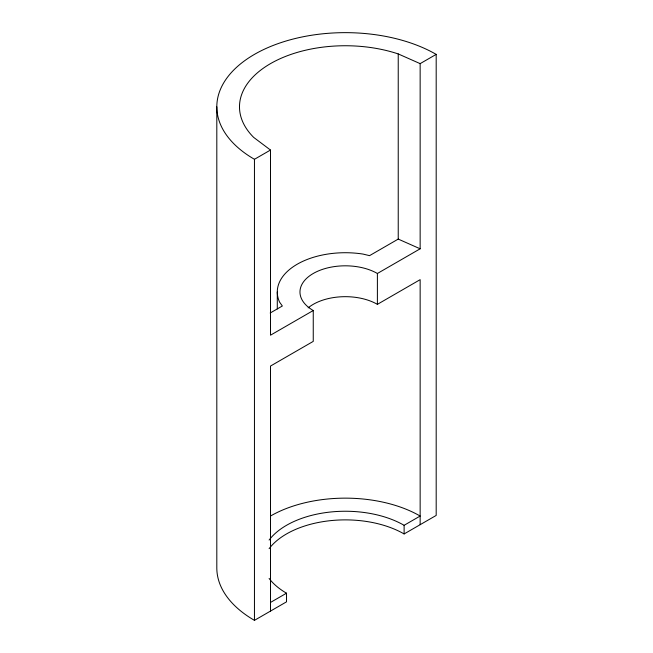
<?xml version="1.0" encoding="UTF-8"?>
<svg xmlns="http://www.w3.org/2000/svg" width="653" height="653" viewBox="0 0 653 653"><rect width="100%" height="100%" fill="white"/><g stroke="black" fill="none" stroke-linecap="round" stroke-linejoin="round"><path stroke-width="0.98" d="M269.109 578.452A83.151 48.004 0 0 0 286.52 593.193L286.52 601.837L254.45 620.35L254.45 159.299L270.489 150.043L253.674 137.391A105.827 61.096 0 0 1 270.489 63.635A105.827 61.096 0 0 1 398.232 53.93L420.148 63.635L436.188 54.379L436.188 515.429L404.117 533.942A83.151 48.004 0 0 0 269.109 548.683M270.179 313.016L282.349 305.996L279.606 302.168A68.034 39.278 0 0 1 362.929 254.058L369.549 255.649L398.232 239.088L420.148 248.801L420.148 63.635M420.148 248.801L377.393 273.485A45.351 26.185 0 0 0 313.252 273.485A45.351 26.185 0 0 0 313.252 310.518L270.489 335.201L270.489 150.043M308.159 307.849A45.351 26.185 0 0 1 377.393 304.347L420.148 279.655L420.148 524.685M270.489 602.45L286.52 593.193M269.109 540.047A83.151 48.004 0 0 1 404.117 525.306L420.148 516.041A105.827 61.096 0 0 0 270.489 516.041M404.117 525.306L404.117 533.942M398.232 53.93L398.232 239.088M377.393 273.485L377.393 304.347M313.252 310.518L313.252 341.38L270.489 366.064L270.489 611.094M277.288 291.997L277.288 308.926M216.812 106.839L216.812 567.89A128.502 74.189 0 0 0 254.45 620.35M254.45 159.299A128.502 74.189 0 0 1 254.45 54.379A128.502 74.189 0 0 1 436.188 54.379"/></g></svg>
